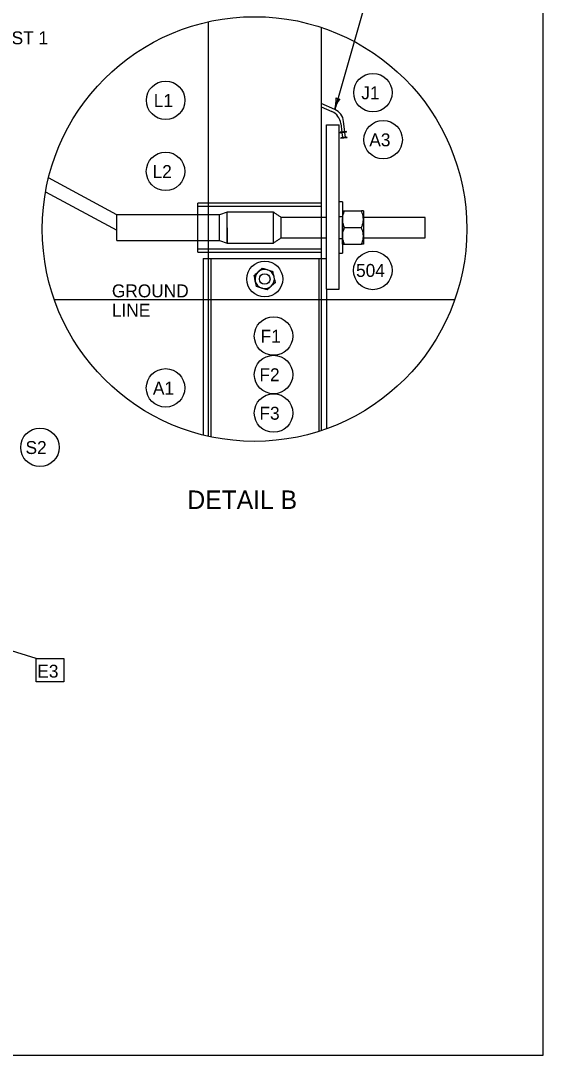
# Model space of a CAD drawing. Extents: x 503 to 668, y 594 to 694.
# Drawn here: x 639.7 to 668, y 594.3 to 650.4 of the extents above; entities that cross this region are included whole.
import ezdxf

# ---------------------------------------------------------------- set-up
doc = ezdxf.new("R2010")
doc.units = 0
for name, color, linetype in [('Level 1', 7, 'Continuous'), ('Level 2', 7, 'Continuous'), ('R_OR_NAMEBOUND_PR', 7, 'Continuous')]:
    doc.layers.add(name, color=color, linetype=linetype)

msp = doc.modelspace()

# ---------------------------------------------------------------- linework, layer by layer
at = {"layer": 'Level 1'}
for centre, radius, start, end in [((654.843, 646.088), 1.958, 344.2975, 2.9663), ((658.612, 645.029), 1.958, 145.6447, 164.2914), ((656.929, 646.275), 0.157, 213.0721, 295.1888), ((654.843, 646.088), 1.958, 344.2853, 344.2975)]:
    msp.add_arc(centre, radius, start, end, dxfattribs=at)
at = {"layer": 'Level 2'}
for p, q in [((658.516, 651.796), (656.727, 645.558)), ((649.869, 650.307), (649.869, 637.489)), ((655.993, 650.002), (655.993, 637.489)), ((656.727, 645.558), (655.993, 645.877)), ((655.993, 645.694), (656.572, 645.443)), ((656.271, 635.819), (656.271, 644.725)), ((656.271, 644.725), (656.967, 644.725)), ((656.967, 635.819), (656.967, 644.725)), ((657.05, 644.799), (657.104, 644.333)), ((657.27, 644.352), (657.205, 644.915)), ((657.353, 644.361), (657.02, 644.323)), ((657.02, 644.323), (657.025, 644.281)), ((657.358, 644.32), (657.025, 644.281)), ((657.387, 644.063), (657.055, 644.025)), ((657.055, 644.025), (657.06, 643.983)), ((657.392, 644.022), (657.06, 643.983)), ((657.104, 644.333), (657.27, 644.352)), ((657.108, 644.291), (657.138, 644.034)), ((657.304, 644.054), (657.138, 644.034)), ((657.304, 644.054), (657.275, 644.31)), ((657.358, 644.32), (657.353, 644.361)), ((657.392, 644.022), (657.387, 644.063)), ((644.917, 639.855), (641.216, 641.85)), ((641.056, 641.099), (644.917, 639.018)), ((657.151, 640.55), (656.967, 640.55)), ((657.151, 640.55), (657.151, 637.767)), ((649.869, 640.481), (649.313, 640.481)), ((649.313, 637.837), (649.313, 640.481)), ((655.993, 640.309), (649.313, 640.309)), ((655.993, 640.481), (649.869, 640.481)), ((650.901, 639.994), (650.484, 639.855)), ((653.406, 639.994), (650.901, 639.994)), ((653.406, 638.324), (653.406, 639.994)), ((657.151, 640.063), (657.262, 640.063)), ((657.151, 640.063), (657.151, 639.611)), ((657.262, 640.063), (658.166, 640.063)), ((658.277, 640.063), (658.166, 640.063)), ((658.277, 640.063), (658.277, 639.611)), ((649.313, 639.855), (644.917, 639.855)), ((644.917, 638.463), (644.917, 639.855)), ((650.484, 639.855), (649.313, 639.855)), ((650.484, 638.463), (650.484, 639.855)), ((653.824, 638.604), (653.824, 639.715)), ((655.993, 639.715), (653.824, 639.715)), ((656.271, 639.715), (655.993, 639.715)), ((657.151, 639.75), (656.967, 639.75)), ((657.151, 638.706), (657.151, 639.611)), ((661.617, 639.715), (658.277, 639.715)), ((658.277, 639.611), (658.277, 638.706)), ((661.617, 638.602), (661.617, 639.715)), ((657.262, 639.159), (658.166, 639.159)), ((644.917, 638.463), (649.313, 638.463)), ((649.313, 638.463), (650.484, 638.463)), ((650.484, 638.463), (650.901, 638.324)), ((650.901, 638.324), (653.406, 638.324)), ((653.824, 638.602), (655.993, 638.602)), ((655.993, 638.602), (656.271, 638.602)), ((656.967, 638.567), (657.151, 638.567)), ((657.151, 638.254), (657.151, 638.706)), ((658.277, 638.706), (658.277, 638.254)), ((658.277, 638.602), (661.617, 638.602)), ((649.313, 638.008), (655.993, 638.008)), ((649.313, 637.837), (649.869, 637.837)), ((649.869, 637.837), (655.993, 637.837)), ((656.967, 637.767), (657.151, 637.767)), ((657.151, 638.254), (657.262, 638.254)), ((657.262, 638.254), (658.166, 638.254)), ((658.277, 638.254), (658.166, 638.254)), ((649.591, 637.489), (649.591, 627.921)), ((649.591, 637.489), (650.008, 637.489)), ((649.869, 637.489), (649.869, 627.855)), ((650.008, 637.489), (650.008, 627.825)), ((650.008, 637.489), (655.854, 637.489)), ((655.854, 637.489), (655.854, 628.115)), ((655.854, 637.489), (656.271, 637.489)), ((655.993, 637.489), (655.993, 628.16)), ((656.271, 635.819), (656.271, 628.256)), ((656.271, 635.819), (656.967, 635.819)), ((641.53, 635.262), (663.231, 635.262)), ((640.552, 615.824), (637.28, 616.836))]:
    msp.add_line(p, q, dxfattribs=at)
for points in [[(652.579, 636.761), (652.625, 636.803), (652.672, 636.846), (652.718, 636.888), (652.764, 636.931), (652.783, 636.947), (652.801, 636.964)], [(652.801, 636.964), (652.891, 636.936), (652.937, 636.921), (652.983, 636.906), (653.085, 636.874), (653.089, 636.873)], [(653.089, 636.873), (653.209, 636.835), (653.329, 636.797), (653.376, 636.782)], [(653.441, 636.488), (653.436, 636.508), (653.412, 636.619), (653.387, 636.73), (653.376, 636.782)], [(652.421, 636.263), (652.417, 636.283), (652.392, 636.394), (652.368, 636.505), (652.356, 636.557)], [(652.486, 635.968), (652.47, 636.044), (652.446, 636.15), (652.421, 636.263)], [(653.506, 636.193), (653.401, 636.097), (653.286, 635.993), (653.283, 635.99)], [(653.506, 636.193), (653.489, 636.269), (653.466, 636.375), (653.441, 636.488)], [(652.774, 635.877), (652.714, 635.896), (652.654, 635.915), (652.593, 635.935), (652.533, 635.953), (652.486, 635.968)], [(653.283, 635.99), (653.191, 635.905), (653.098, 635.82), (653.061, 635.787)]]:
    msp.add_lwpolyline(points, dxfattribs=at)
msp.add_lwpolyline([(640.552, 615.824), (642.044, 615.824), (642.044, 614.548), (640.552, 614.548)], close=True, dxfattribs=at)
for centre, radius in [((652.38, 639.081), 11.503), ((658.793, 646.469), 1.043), ((647.562, 646.054), 1.043), ((659.346, 643.922), 1.043), ((647.558, 642.205), 1.043), ((658.788, 636.84), 1.043), ((652.931, 636.375), 0.974), ((652.931, 636.375), 0.288), ((653.409, 633.284), 1.043), ((653.409, 631.199), 1.043), ((647.558, 630.476), 1.043), ((653.409, 629.114), 1.043), ((640.752, 627.256), 1.043)]:
    msp.add_circle(centre, radius, dxfattribs=at)
for centre, radius, start, end in [((656.254, 644.708), 0.802, 6.5666, 66.5787), ((656.409, 644.823), 0.802, 6.5666, 66.5787), ((652.931, 636.375), 0.522, 132.4471, 192.4471), ((652.931, 636.375), 0.522, 72.4471, 132.4474), ((652.931, 636.375), 0.522, 12.4473, 72.4465), ((652.931, 636.375), 0.522, 192.4473, 252.4465), ((652.931, 636.375), 0.522, 312.4471, 12.4471), ((652.931, 636.375), 0.522, 252.4471, 312.4474)]:
    msp.add_arc(centre, radius, start, end, dxfattribs=at)
for points in [[(650.901, 639.143), (650.901, 639.094), (650.901, 638.993), (650.901, 638.843), (650.901, 638.701), (650.901, 638.575), (650.901, 638.475), (650.901, 638.392), (650.901, 638.358), (650.901, 638.315), (650.901, 638.358), (650.901, 638.392), (650.901, 638.475), (650.901, 638.575), (650.901, 638.701), (650.901, 638.843), (650.901, 638.998), (650.901, 639.159), (650.901, 639.319), (650.901, 639.474), (650.901, 639.617), (650.901, 639.742), (650.901, 639.844), (650.901, 639.92), (650.901, 639.967), (650.901, 639.988), (650.901, 639.994)], [(653.824, 639.715), (653.769, 639.748), (653.666, 639.809), (653.529, 639.904), (653.445, 639.966), (653.406, 639.994)], [(657.151, 639.611), (657.154, 639.67), (657.162, 639.79), (657.209, 639.941), (657.247, 640.03), (657.262, 640.063)], [(658.277, 639.611), (658.274, 639.67), (658.266, 639.79), (658.219, 639.941), (658.181, 640.03), (658.166, 640.063)], [(657.262, 639.159), (657.235, 639.222), (657.182, 639.349), (657.153, 639.505), (657.151, 639.592), (657.151, 639.611)], [(658.166, 639.159), (658.192, 639.222), (658.246, 639.349), (658.275, 639.505), (658.277, 639.592), (658.277, 639.611)], [(657.151, 638.706), (657.154, 638.765), (657.162, 638.885), (657.209, 639.036), (657.247, 639.125), (657.262, 639.159)], [(658.277, 638.706), (658.274, 638.765), (658.266, 638.885), (658.219, 639.036), (658.181, 639.125), (658.166, 639.159)], [(653.406, 638.324), (653.445, 638.352), (653.529, 638.413), (653.666, 638.509), (653.769, 638.57), (653.824, 638.602)], [(657.262, 638.254), (657.235, 638.317), (657.182, 638.444), (657.153, 638.6), (657.151, 638.688), (657.151, 638.706)], [(658.166, 638.254), (658.192, 638.317), (658.246, 638.444), (658.275, 638.6), (658.277, 638.688), (658.277, 638.706)], [(652.356, 636.557), (652.391, 636.589), (652.464, 636.656), (652.539, 636.724), (652.578, 636.76), (652.579, 636.761)], [(653.061, 635.787), (653.016, 635.801), (652.921, 635.831), (652.825, 635.861), (652.775, 635.877), (652.774, 635.877)]]:
    msp.add_open_spline(points, degree=3, dxfattribs=at)
at = {"layer": 'R_OR_NAMEBOUND_PR'}
msp.add_lwpolyline([(503.024, 594.327), (668.025, 594.327), (668.025, 694.453), (503.024, 694.453)], close=True, dxfattribs=at)

# ---------------------------------------------------------------- texts
at = {"layer": 'Level 2'}
for s, height, p in [('POST 1', 0.7, (637.865, 649.087)), ('J1', 0.7, (658.162, 646.109)), ('L1', 0.7, (646.921, 645.694)), ('A3', 0.7, (658.598, 643.562)), ('L2', 0.7, (646.855, 641.845)), ('504', 0.7, (657.879, 636.49)), ('GROUND', 0.7, (644.651, 635.382)), ('LINE', 0.7, (644.651, 634.332)), ('F1', 0.7, (652.709, 632.924)), ('F2', 0.7, (652.646, 630.839)), ('A1', 0.7, (646.874, 630.115)), ('F3', 0.7, (652.646, 628.754)), ('S2', 0.7, (639.971, 626.896)), ('DETAIL B', 1, (648.739, 623.92)), ('E3', 0.7, (640.611, 614.785))]:
    msp.add_text(s, height=height, dxfattribs=at).set_placement(p)

doc.saveas('drawing.dxf')
